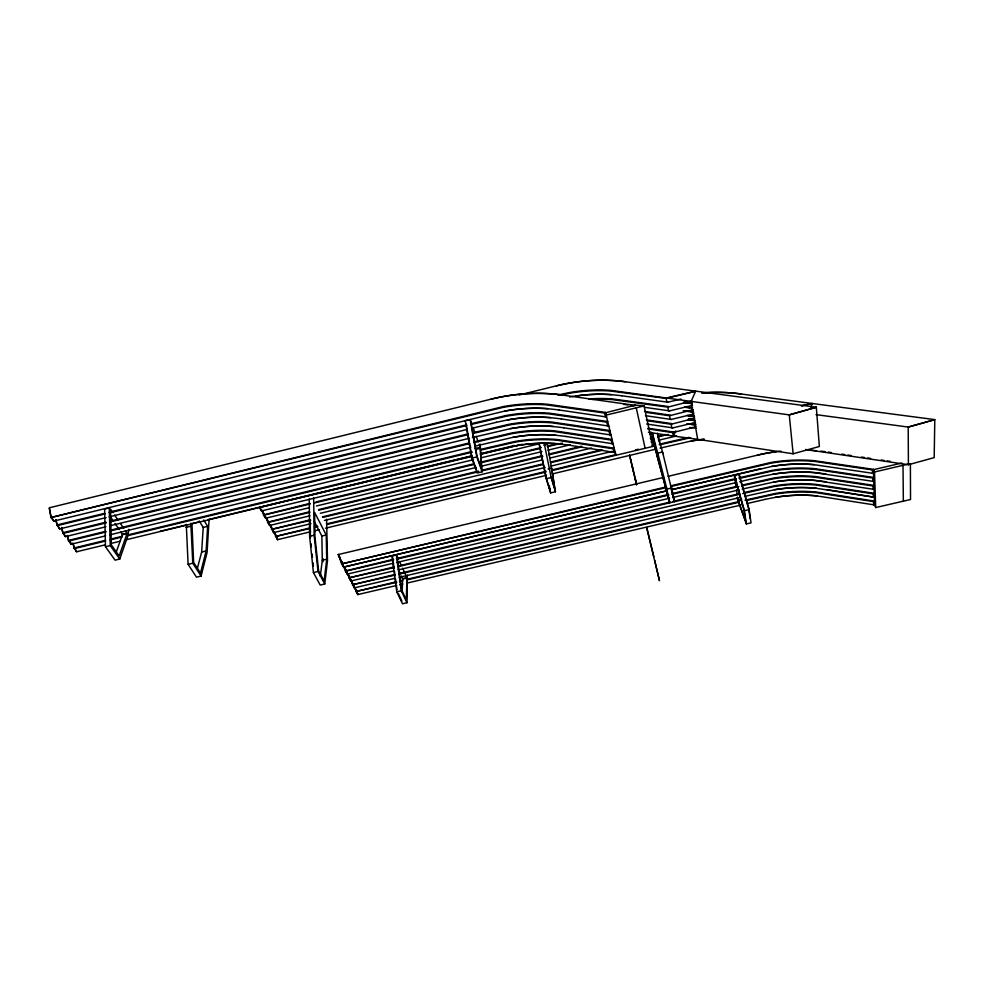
<?xml version="1.0" encoding="UTF-8"?>
<svg xmlns="http://www.w3.org/2000/svg" width="984" height="984" viewBox="0 0 984 984"><rect width="100%" height="100%" fill="white"/><g stroke="black" fill="none" stroke-linecap="round" stroke-linejoin="round"><path stroke-width="1.48" d="M406.97 602.749L401.3 590.732L396.343 555.013L391.89 556.058L396.786 591.79L402.505 603.782L406.97 602.749L407.314 575.209M402.591 568.186L406.946 577.62L406.343 599.883L401.681 589.994L396.995 556.046L398.237 558.752M402.173 592.183L402.604 579.072L401.324 575.947M191.942 523.513L193.639 562.504L200.478 573.094L206.136 550.954L207.636 526.366L203.688 519.921M209.088 519.281L207.083 552.467L201.093 576.083L196.493 577.178L188.104 564.324L186.283 524.361M197.415 568.272L201.646 552.024L203.221 527.436L199.248 521.003M201.093 576.083L192.753 563.217L190.859 523.254M112.975 512.701L110.491 509.085L111.327 544.89L119.162 555.96L127.01 533.635L125.398 530.77M128.781 529.306L128.092 535.222L119.777 559.023L115.066 560.154L105.472 546.735L104.611 509.036L109.285 507.892L110.233 545.591L119.777 559.023M309.259 498.986L309.616 536.317L313.429 572.577L320.206 585.062L324.757 583.992L327.5 560.671L326.602 519.208M115.952 552.897L122.422 534.755L120.811 531.889M326.725 559.195L324.13 581.064L318.595 570.769L314.942 536.772L314.622 512.455L326.221 534.988L326.725 559.195L322.285 560.253L320.304 576.292M355.273 588.112L357.856 594.57L352.211 582.565M348.311 574.545L354.4 587.78L351.3 580.093M343.76 567.067L341.632 563.93L338.361 554.496L343.76 567.067L666.808 490.819L343.748 567.116L338.361 554.496M810.828 407.29L812.255 403.502L934.8 419.614L908.207 427.068L816.019 414.633M648.456 432.32L674.471 436.219L673.45 436.109L675.787 430.906M560.757 395.125L568.764 393.416A130.22 95.374 -15.7 0 1 610.4 391.017L666.131 398.409L695.651 391.251L691.063 401.509L697.681 439.331L793.129 453.784L819.364 446.49L816.326 407.228L625.332 381.755A145.509 106.592 -15.7 0 0 556.39 385.839L519.121 395.002M53.394 520.856L54.108 521.053L50.922 517.535L49.446 507.769L490.893 399.209A154.709 113.468 -19.2 0 1 563.02 395.076M259.985 507.842L261.56 510.905L259.542 507.191L261.56 510.905L473.439 459.676M347.02 571.384L345.212 568.912L350.882 581.015L394.203 570.794M343.145 564.89L341.965 561.532M393.44 559.293L345.249 570.966L347.34 574.102L393.588 563.168M396.515 581.716L355.827 591.544L396.773 582.307M49.2 508.199L51.168 517.104L53.935 521.065L504.669 411.078A137.576 101.131 -19.2 0 1 547.879 408.717L558.924 409.922M568.518 445.1L615.271 452.529L615.91 455.248L605.467 412.407L546.833 404.178A138.621 101.586 -19.2 0 0 503.218 406.601L50.922 517.535L503.353 407.327A138.018 101.168 -19.2 0 1 546.784 404.916L604.533 413.034L635.553 405.101L644.077 405.912L652.687 446.428M471.25 424.436L506.231 416.232A136.973 101.069 -19.2 0 1 549.392 413.932L606.771 422.161L607.706 421.546L549.441 413.194A137.576 101.475 -19.2 0 0 506.108 415.519L471.09 423.735M472.677 433.538L509.072 425.026A135.952 100.958 -19.2 0 1 551.95 422.812L608.973 431.164L609.908 430.562L551.999 422.087A136.542 101.364 -19.2 0 0 508.949 424.313L472.517 432.849M474.054 442.529L511.877 433.698A134.943 100.835 -19.2 0 1 554.484 431.57L611.15 440.045L612.073 439.442L554.533 430.857A135.521 101.254 -19.2 0 0 511.754 432.997L473.894 441.841M591.851 399.467A129.298 95.276 -15.7 0 1 612.442 399.627L667.829 407.142L691.777 400.98M481.348 449.959L514.644 442.247A133.947 100.712 -19.2 0 1 556.981 440.217L613.29 448.79L614.213 448.2L557.03 439.504A134.525 101.131 -19.2 0 0 514.521 441.545L481.188 449.27M645.627 412.296L669.501 415.752L693.289 409.651M647.423 420.746L671.149 424.252L694.79 418.2M647.718 428.852L672.773 432.628L696.02 426.687M273.909 532.221L277.685 539.638L310.55 531.766M671.002 486.453L771.382 463.095A130.417 100.614 -4.1 0 1 813.965 461.336L872.451 469.909L901.861 463.034M739.242 478.458L772.305 471.016A129.507 100.405 -3.9 0 1 814.629 469.343L872.734 478.003L873.694 477.449L814.691 468.667A130.072 100.811 -3.9 0 0 772.194 470.364L739.095 477.806M741.776 485.875L773.227 478.839A128.621 100.183 -3.7 0 1 815.281 477.228L873.017 485.985L873.976 485.432L815.342 476.563A129.175 100.589 -3.7 0 0 773.116 478.175L741.629 485.223M742.736 493.562L774.137 486.551A127.748 99.95 -3.5 0 1 815.921 485.026L873.288 493.857L874.235 493.316L815.982 484.362A128.289 100.368 -3.5 0 0 774.027 485.899L744.076 492.566M746.659 500.45L775.035 494.177A126.887 99.728 -3.3 0 1 816.56 492.713L873.558 501.631L874.505 501.102L816.622 492.049A127.428 100.134 -3.3 0 0 774.925 493.525L745.023 500.167M269.936 525.124L273.749 532.578L310.993 523.66M816.326 407.228L789.266 414.879L610.449 390.316A130.786 95.755 -15.7 0 0 568.654 392.727L557.928 395.014M816.339 407.302L789.266 414.879L793.129 453.784M908.404 464.731L934.185 457.622L934.8 419.676L908.207 427.068L908.404 464.731L805.748 449.479M104.685 513.316L57.023 524.976L59.926 528.863L59.212 528.666M109.15 512.221L466.625 424.817M104.968 513.968L57.318 525.616L55.768 520.069M109.433 512.885L466.785 425.518M106.1 517.596L59.753 528.888L57.023 524.976L56.014 519.638M109.076 516.858L466.588 429.577M472.468 428.126L496.379 422.308M106.001 522.197L62.791 532.738L65.657 536.575L64.956 536.391M110.466 521.114L468.04 433.932M106.284 522.848L63.087 533.377L61.525 527.83M110.749 521.766L468.212 434.633M105.891 526.784L65.485 536.612L62.791 532.738L61.771 527.412M110.208 525.727L469.479 438.261M472.382 437.548L510.364 428.667A136.038 101.315 -19.2 0 1 553.279 426.49M105.755 531.335L68.486 540.4L71.315 544.189L70.098 541.335M110.22 530.253L469.417 442.923M106.038 531.975L68.782 541.04L67.207 535.493M110.503 530.893L469.589 443.624M105.595 535.862L71.156 544.213L68.486 540.4L67.712 536.403M110.073 534.779L470.832 447.203M475.235 446.121L513.144 437.29A135.029 101.192 -19.2 0 1 555.788 435.199M644.077 405.912L606.107 415.125L605.467 412.407M122.471 534.3L127.059 533.18M480.155 447.536C466.969 449.442 484.915 450.684 479.171 444.731M666.131 398.409L666.844 402.099L667.902 402.21L680.903 399.049M122.422 534.755L127.01 533.635M105.423 540.364L74.108 547.953L76.887 551.692L76.198 551.507M111.389 538.912L121.831 536.391M127.797 534.939L470.758 451.804M105.706 541.003L74.403 548.592L72.816 543.045M110.171 539.921L122.102 537.03M128.068 535.579L472.406 452.123M160.035 531.286L186.849 524.792M191.327 523.709L198.866 521.877M207.71 519.736L470.008 456.244M480.389 453.722L514.657 445.432M105.227 544.841L76.74 551.729L74.108 547.953L73.32 543.967M111.044 543.426L120.146 541.225M125.964 539.81L472.148 456.01M481.028 453.858L515.899 445.777A134.033 101.057 -19.2 0 1 558.26 443.784M471.484 456.564L259.259 507.596M480.438 454.399L522.172 444.301M105.472 546.735L110.233 545.591M471.803 458.113L476.822 456.896L482.16 471.791L477.203 472.984L471.803 458.113L465.235 420.746L470.18 419.528L476.822 456.896M186.05 527.399L190.638 526.292M667.829 407.142L668.53 410.771L669.575 410.882L692.539 405.322M480.893 457.868L539.097 443.796M203.221 527.436L207.636 526.366M543.832 445.137L547.313 444.301M309.935 503.39L263.38 514.964L265.655 518.224L309.013 507.769M315.913 501.951L474.128 463.747M480.094 462.296L541.298 447.523M547.264 446.084L557.707 443.563M310.194 503.993L263.933 515.161L261.855 510.671M314.671 502.91L474.337 464.374M480.303 462.935L539.982 448.519M547.448 446.724L562.368 443.12M669.501 415.752L670.202 419.332L671.223 419.442L694.04 413.932M316.442 505.985L476.281 467.425M482.246 465.998L541.987 451.582M547.965 450.143L570.363 444.743M309.579 511.754L267.451 522.233L269.702 525.456L309.935 515.788M318.545 509.601L478.433 471.09M481.422 470.377L541.188 455.973M548.666 454.178L581.532 446.256M309.837 512.356L268.005 522.43L265.422 516.514M318.791 510.204L478.63 471.717M481.619 471.004L542.873 456.256M548.838 454.817L581.704 446.896M671.149 424.252L671.838 427.782L672.859 427.88L695.528 422.431M320.353 513.279L542.368 459.872M549.81 458.089L591.532 448.052M649.625 434.067L652.626 433.354M309.025 520.069L271.473 529.417L310.772 520.315M322.432 516.846L543.045 463.858M550.499 462.062L601.175 449.885M650.362 438.077L653.351 437.351M657.816 436.281L665.27 434.485M322.691 517.449L543.229 464.485M550.683 462.689L602.835 450.168M650.522 438.716L653.499 438.003M657.964 436.921L668.394 434.424M801.247 405.802L812.255 403.502L801.874 405.863M324.413 520.438L545.21 467.449M551.175 466.035L612.331 451.361M651.101 442.05L654.102 441.336M658.567 440.254L676.475 435.974M201.646 552.024L206.136 550.954M548.174 468.95L551.716 468.101L554.742 488.716L551.2 477.006M310.046 527.891L275.434 536.501L310.304 528.482M314.523 526.821L317.512 526.108M326.467 523.955L545.862 471.385M551.839 469.958L616.009 454.583M635.418 449.934L638.395 449.221M651.839 445.998L654.815 445.285M659.292 444.214L689.058 437.376M314.782 527.412L317.771 526.698M326.725 524.558L546.046 472.012M552.012 470.586L654.963 445.924M659.44 444.854L690.645 437.708M314.991 530.72L319.468 529.65M325.483 528.199L546.514 475.297M552.491 473.882L655.565 449.221M660.03 448.138L691.248 441.004A125.029 95.362 -9.2 0 1 704.31 439.27A124.562 94.993 -9.2 0 0 691.248 441.029M188.104 564.324L192.753 563.217M546.243 478.716L551.151 477.535L555.456 491.766L550.609 492.923L546.243 478.716L539.035 443.55M309.616 536.317L314.142 535.234L313.662 497.916M314.302 521.471L321.854 536.022L326.221 534.988M663.634 477.412L338.336 554.533L340.144 558.063M668.062 476.33L757.643 455.125A145.718 112.447 -4.1 0 1 780.878 451.139M666.352 486.871L341.632 563.93L666.525 487.523M670.83 485.813L771.259 462.431A130.97 101.032 -4.1 0 1 814.026 460.66L873.423 469.356L874.518 471.988L875.699 507.559L910.52 499.515L910.397 463.599M313.429 572.577L318.017 571.495L324.757 583.992M671.752 487.953L666.906 489.097L657.792 453.12L662.552 451.976L674.569 501.754L671.752 491.471M671.297 489.761L771.776 466.441A130.036 100.528 -4 0 1 814.248 464.706L873.558 473.415L872.574 473.316L872.451 469.909M671.346 489.786L761.099 468.605M396.429 558.58L667.263 494.731M673.253 493.328L736.094 478.507M393.698 559.896L345.839 571.175L343.182 565.825M396.687 559.195L668.936 495.026M671.924 494.325L736.253 479.159M396.577 562.516L669.6 498.236M672.576 497.535L736.733 482.431M739.71 481.729L762.096 476.453M393.895 566.993L348.816 577.903L394.154 567.596M398.372 565.948L669.993 502.074M672.982 501.373L737.151 486.281M398.631 566.55L738.799 486.576M398.68 569.785L739.181 489.823M742.17 489.122L773.621 482.086A128.252 100.085 -3.6 0 1 815.551 480.512L874.112 489.392L873.128 489.306L873.017 485.985M394.486 574.57L352.346 584.767L394.744 575.173M398.963 573.524L739.599 493.624M399.221 574.127L739.747 494.263M350.206 578.641L354.388 587.842L394.756 578.334M399.246 577.325L740.128 497.461M744.617 496.416L774.519 489.761A127.379 99.851 -3.4 0 1 816.191 488.261L874.37 497.228L826.843 489.626M402.579 578.641L406.946 577.62M736.02 486.785L734.47 476.428L744.015 510.13L745.601 521.016L738.025 500.106L741.456 499.294M402.604 579.072L406.97 578.051M738.148 500.524L741.592 499.724M399.516 581.015L402.505 580.314M406.995 579.269L739.033 501.569M399.762 581.606L402.751 580.917M407.241 579.859L739.193 502.197M874.518 471.988L908.921 463.944M396.773 585.431L357.856 594.57L356.134 591.163M399.762 584.779L402.763 584.078M407.253 583.032L741.063 505.013M746.979 503.574L765.011 499.417M396.786 591.79L401.3 590.732M744.396 510.721L749.144 509.601L739.046 474.128L734.359 475.235L744.396 510.721L746.315 523.943L751.026 522.848L749.144 509.601M667.054 397.819L695.651 391.251M496.305 422.308L507.535 419.934A137.059 101.426 -19.2 0 1 550.72 417.659M762.034 476.428L772.698 474.313A129.138 100.306 -3.8 0 1 814.9 472.664L873.841 481.459L872.857 481.361L872.734 478.003M764.949 499.38L775.417 497.338A126.518 99.63 -3.2 0 1 816.831 495.911L874.641 504.952L875.699 507.559M615.271 452.529L614.188 452.431L613.29 448.79M621.876 395.74L611.261 394.646A129.839 95.337 -15.7 0 0 569.736 397.007M634.52 405.359L635.639 405.469L562.737 395.088A154.23 113.086 -19.2 0 0 490.819 399.197M561.446 418.901L550.474 417.671A136.542 101.02 -19.2 0 0 507.437 419.947M563.93 427.745L553.02 426.502A135.521 100.909 -19.2 0 0 510.266 428.68M566.378 436.478L555.542 435.223A134.525 100.786 -19.2 0 0 513.045 437.302M825.834 473.956L815.01 472.627A129.617 100.7 -3.8 0 0 772.661 474.276M568.789 445.076L558.014 443.809A133.541 100.663 -19.2 0 0 515.801 445.801M826.412 481.816L815.662 480.475A128.732 100.479 -3.6 0 0 773.572 482.049M812.255 403.502L740.841 393.944A143.467 106.862 -9.7 0 0 701.936 392.948M673.437 436.035L697.681 439.331M685.762 402.062L691.764 402.874M684.114 402.198L691.617 403.231M684.827 401.89L692.01 402.899M683.425 402.407L692.367 403.661M685.171 406.946L691.162 407.77M685.024 407.29L689.513 407.905M693.142 411.472L688.579 410.845L693.228 411.472M621.642 395.74L667.902 402.21M685.073 406.81L692.601 407.868M685.381 410.758L692.994 411.829M687.939 415.568L694.003 416.416M689.304 416.121L693.855 416.773M668.739 406.564L612.491 398.938A129.863 95.669 -15.7 0 0 588.838 398.975M683.167 410.746L693.769 412.259M623.61 404.338L628.099 404.978M631.088 405.408L634.09 405.838M644.495 407.29L669.575 410.882M686.955 415.433L694.519 416.515M644.569 411.435L670.399 415.174M690.977 424.202L695.491 424.854M687.718 419.664L695.257 420.758M645.467 415.678L671.223 419.442M686.98 423.637L695.983 424.953M646.365 419.885L672.047 423.673M689.981 427.45L696.094 428.261M558.641 409.922L606.599 416.995L605.467 416.884L604.533 413.034M646.685 424.03L672.859 427.88M828.159 452.087L831.185 452.529M841.8 454.116L844.826 454.571M847.851 455.026L850.877 455.469M861.492 457.056L864.518 457.511M867.544 457.954L870.569 458.409M881.184 459.995L884.21 460.451M887.236 460.893L890.262 461.348M648.149 428.224L673.671 432.062M561.163 418.913L608.813 426.072L607.694 425.961L606.771 422.161M563.648 427.769L610.99 435.014L609.895 434.903L608.973 431.164M566.107 436.49L613.143 443.833L612.048 443.735L611.15 440.045M357.856 594.52L354.178 586.673M272.728 529.724L273.749 532.578L270.588 525.259M276.664 536.772L277.685 539.638L274.536 532.307M109.974 516.243L113.308 521.065M114.98 523.463L119.138 529.478M114.624 515.112L117.945 519.933M120.429 523.549L123.738 528.371M273.7 532.602L270.231 524.73M277.648 539.663L274.192 531.827M354.388 587.842L351.103 580.535M398.348 593.512L401.878 600.917M398.188 569.219L400.07 573.254M399.479 561.446L401.349 565.48M345.556 570.572L347.34 574.102L344.006 566.722M346.553 571.101L350.882 581.015L347.204 573.094M746.315 523.943L737.09 497.941M472.049 457.609L476.49 469.86M266.603 518.101L269.751 525.444L266.209 517.547M262.556 510.868L265.705 518.211L262.15 510.266M471.754 423.723L470.77 420.918L477.068 456.404L481.447 468.655L480.217 447.978M473.243 427.929L474.719 432.124M476.207 436.33L478.187 441.927M739.156 475.333L748.763 509.023L750.103 518.568M669.059 499.884L657.115 455.973L652.22 432.726M657.521 433.218L662.909 453.673M652.306 432.751L658.148 454.805M651.875 436.404L669.772 502.873L666.697 488.544M653.843 556.809L647.041 528.58M636.119 483.316L636.439 484.558L630.732 460.327M636.353 484.534L635.713 481.951L636.377 484.743M654.655 560.167L659.464 580.683L646.623 527.535M630.609 459.799L631.064 461.803L629.551 455.604M629.576 454.928L636.673 484.46M632.343 466.785L633.425 471.311M634.938 477.621L635.664 480.61M636.254 407.819L645.11 448.249M650.941 431.976L651.568 434.928M657.804 435.974L658.997 441.791M544.091 442.652L551.151 477.535M539.269 443.821L546.304 478.175L549.896 489.872L549.269 485.456M671.519 487.412L673.843 498.765M672.773 432.628L673.45 436.109M547.19 442.615L555.456 491.766M466.145 424.03L471.791 456.158M736.475 489.749L737.139 494.189M737.582 497.141L738.025 500.106M549.982 488.519L550.609 492.923M392.579 557.534L394.043 568.198M394.461 571.249L395.088 575.812M395.507 578.863L396.134 583.426M396.552 586.476L396.97 589.527M480.057 444.005L482.16 471.791M314.142 535.234L318.017 571.495M311.055 543.771L311.362 546.723M312.137 554.115L312.457 557.079M313.072 562.983L313.379 565.948M873.423 469.356L874.641 504.952L873.681 504.866L873.558 501.631M873.288 493.857L873.411 497.129M323.01 558.654L323.072 561.716M321.854 536.022L322.285 560.253M903.005 465.321L903.349 501.176M310.243 519.613L310.427 537.854M556.427 385.851A145.964 106.948 -15.7 0 1 625.566 381.755M575.775 396.035A130.319 95.719 -15.7 0 1 611.47 394.646M689.833 416.49A127.145 95.423 -9.6 0 1 694.261 415.851M702.01 392.936A143.922 107.219 -9.7 0 1 741.014 393.944M691.285 424.608A126.272 95.288 -9.4 0 1 695.676 423.981A126.739 95.669 -9.4 0 0 692.761 424.375M504.669 411.078A138.092 101.524 -19.2 0 1 548.137 408.704M757.582 455.1A146.173 112.828 -4.1 0 1 776.45 451.644M810.582 450.291A146.173 112.828 -4.1 0 0 806.13 450.118A145.718 112.447 -4.1 0 1 816.413 450.721M771.739 466.404A130.515 100.921 -4 0 1 814.358 464.669M820.828 451.139A145.718 112.447 -4.1 0 1 825.244 451.668M774.482 489.724A127.859 100.257 -3.4 0 1 816.302 488.212M775.38 497.301A126.998 100.024 -3.2 0 1 816.929 495.862M694.643 419.983L688.603 419.123L694.716 419.971M694.483 420.328L688.431 419.467L694.495 420.316"/></g></svg>
